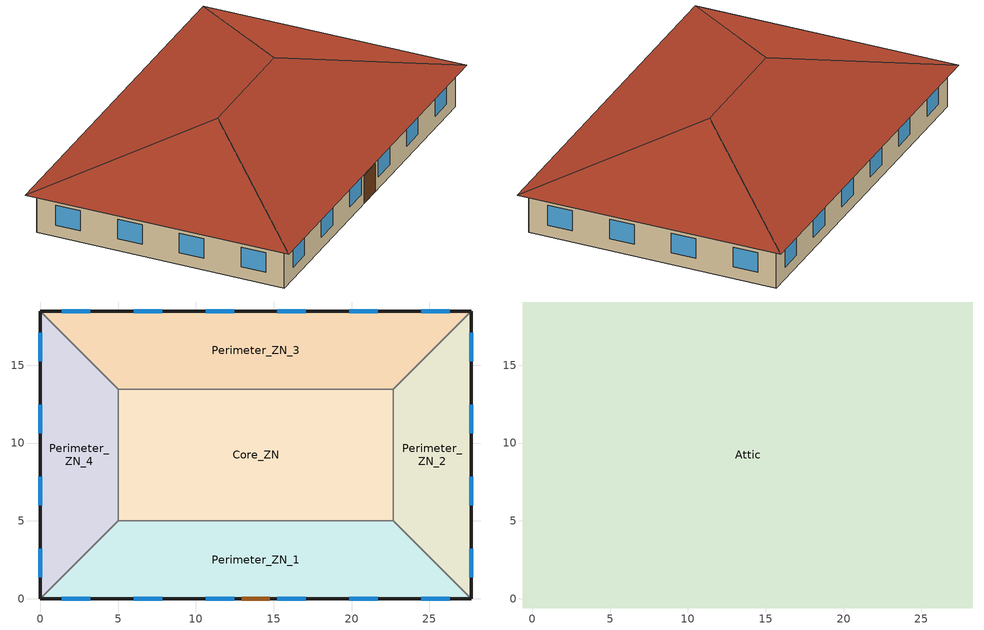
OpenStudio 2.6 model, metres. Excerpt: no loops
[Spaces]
Perimeter_ZN_1
 floor ground: 22.69,5 27.69,0 0,0 5,5 z0
 wall outside: 0,0 27.69,0 z0:3.05
 wall to Perimeter_ZN_4: 5,5 0,0 z0:3.05
 wall to Core_ZN: 22.69,5 5,5 z0:3.05
 wall to Perimeter_ZN_2: 27.69,0 22.69,5 z0:3.05
 window: 1.39,0 3.22,0 / 19.85,0 21.68,0 / 15.24,0 17.07,0 / 6.01,0 7.84,0 / 10.62,0 12.45,0 / 24.47,0 26.3,0 z0.9:2.42
 door: 12.93,0 14.76,0 z0:2.13
Perimeter_ZN_2
 floor ground: 27.69,18.46 27.69,0 22.69,5 22.69,13.46 z0
 wall outside: 27.69,0 27.69,18.46 z0:3.05
 wall to Perimeter_ZN_3: 27.69,18.46 22.69,13.46 z0:3.05
 wall to Core_ZN: 22.69,13.46 22.69,5 z0:3.05
 window: 27.69,1.39 27.69,3.22 / 27.69,10.62 27.69,12.45 / 27.69,15.24 27.69,17.07 / 27.69,6.01 27.69,7.84 z0.9:2.42
Perimeter_ZN_3
 floor ground: 27.69,18.46 22.69,13.46 5,13.46 0,18.46 z0
 wall outside: 27.69,18.46 0,18.46 z0:3.05
 wall to Core_ZN: 5,13.46 22.69,13.46 z0:3.05
 wall to Perimeter_ZN_4: 0,18.46 5,13.46 z0:3.05
 window: 21.68,18.46 19.85,18.46 / 7.84,18.46 6.01,18.46 / 17.07,18.46 15.24,18.46 / 12.45,18.46 10.62,18.46 / 26.3,18.46 24.47,18.46 / 3.22,18.46 1.39,18.46 z0.9:2.42
Perimeter_ZN_4
 floor ground: 0,18.46 5,13.46 5,5 0,0 z0
 wall outside: 0,18.46 0,0 z0:3.05
 wall to Core_ZN: 5,5 5,13.46 z0:3.05
 window: 0,3.22 0,1.39 / 0,12.45 0,10.62 / 0,7.84 0,6.01 / 0,17.07 0,15.24 z0.9:2.42
Core_ZN
 floor ground: 22.69,13.46 22.69,5 5,5 5,13.46 z0
Attic
 floor outside: 28.29,19.06 27.69,18.46 0,18.46 -0.6,19.06 z3.05; -0.6,19.06 0,18.46 0,0 -0.6,-0.6 z3.05; 28.29,19.06 28.29,-0.6 27.69,0 27.69,18.46 z3.05; 27.69,0 28.29,-0.6 -0.6,-0.6 0,0 z3.05
 floor to Perimeter_ZN_4: 0,18.46 5,13.46 5,5 0,0 z3.05
 floor to Perimeter_ZN_1: 22.69,5 27.69,0 0,0 5,5 z3.05
 floor to Perimeter_ZN_2: 27.69,18.46 27.69,0 22.69,5 22.69,13.46 z3.05
 floor to Core_ZN: 22.69,13.46 22.69,5 5,5 5,13.46 z3.05
 floor to Perimeter_ZN_3: 27.69,18.46 22.69,13.46 5,13.46 0,18.46 z3.05
 roof outside: 18.46,9.23,6.33 28.29,-0.6,3.05 28.29,19.06,3.05; 18.46,9.23,6.33 28.29,19.06,3.05 -0.6,19.06,3.05 9.23,9.23,6.33; 9.23,9.23,6.33 -0.6,-0.6,3.05 28.29,-0.6,3.05 18.46,9.23,6.33; 9.23,9.23,6.33 -0.6,19.06,3.05 -0.6,-0.6,3.05
[MaterialProperty:GlazingSpectralData] Wavelength 1 {micron}=0.3; Transmittance 1=0; Front Reflectance 1=0.04; Back Reflectance 1=0.04; Wavelength 2 {micron}=0.305; Transmittance 2=0; Front Reflectance 2=0.04; Back Reflectance 2=0.04; Wavelength 3 {micron}=0.31; Transmittance 3=0; Front Reflectance 3=0.04; Back Reflectance 3=0.04; Wavelength 4 {micron}=0.315; Transmittance 4=0; Front Reflectance 4=0.04; Back Reflectance 4=0.04; Wavelength 5 {micron}=0.32; Transmittance 5=0; Front Reflectance 5=0.04; Back Reflectance 5=0.04; Wavelength 6 {micron}=0.325; Transmittance 6=0; Front Reflectance 6=0.04; Back Reflectance 6=0.04; Wavelength 7 {micron}=0.33; Transmittance 7=0; Front Reflectance 7=0.04; Back Reflectance 7=0.04; Wavelength 8 {micron}=0.335; Transmittance 8=0; Front Reflectance 8=0.04; Back Reflectance 8=0.04; Wavelength 9 {micron}=0.34; Transmittance 9=0; Front Reflectance 9=0.04; Back Reflectance 9=0.04; Wavelength 10 {micron}=0.345; Transmittance 10=0; Front Reflectance 10=0.04; Back Reflectance 10=0.04; Wavelength 11 {micron}=0.35; Transmittance 11=0; Front Reflectance 11=0.04; Back Reflectance 11=0.04; Wavelength 12 {micron}=0.355; Front Reflectance 12=0.04; Back Reflectance 12=0.04; Wavelength 13 {micron}=0.36; Front Reflectance 13=0.04; Back Reflectance 13=0.04; Wavelength 14 {micron}=0.365; Front Reflectance 14=0.04; Back Reflectance 14=0.04; Wavelength 15 {micron}=0.37; Front Reflectance 15=0.04; Back Reflectance 15=0.04; Wavelength 16 {micron}=0.375; Front Reflectance 16=0.04; Back Reflectance 16=0.04; Wavelength 17 {micron}=0.38; Front Reflectance 17=0.04; Back Reflectance 17=0.04; Wavelength 18 {micron}=0.385; Wavelength 19 {micron}=0.39; Wavelength 20 {micron}=0.395; Wavelength 21 {micron}=0.4; Front Reflectance 21=0.045; Back Reflectance 21=0.045; Wavelength 22 {micron}=0.405; Front Reflectance 22=0.046; Back Reflectance 22=0.046; Wavelength 23 {micron}=0.41; Wavelength 24 {micron}=0.415; Wavelength 25 {micron}=0.42; Wavelength 26 {micron}=0.425; Wavelength 27 {micron}=0.43; Wavelength 28 {micron}=0.435; Wavelength 29 {micron}=0.44; Wavelength 30 {micron}=0.445; Wavelength 31 {micron}=0.45; Wavelength 32 {micron}=0.455; Wavelength 33 {micron}=0.46; Wavelength 34 {micron}=0.465; Wavelength 35 {micron}=0.47; Wavelength 36 {micron}=0.475; Wavelength 37 {micron}=0.48; Wavelength 38 {micron}=0.485; Wavelength 39 {micron}=0.49; Wavelength 40 {micron}=0.495; Wavelength 41 {micron}=0.5; Wavelength 42 {micron}=0.505; Wavelength 43 {micron}=0.51; Wavelength 44 {micron}=0.515; Wavelength 45 {micron}=0.52; Wavelength 46 {micron}=0.525; Wavelength 47 {micron}=0.53; Wavelength 48 {micron}=0.535; Wavelength 49 {micron}=0.54; Wavelength 50 {micron}=0.545; Wavelength 51 {micron}=0.55; Wavelength 52 {micron}=0.555; Wavelength 53 {micron}=0.56; Wavelength 54 {micron}=0.565; Wavelength 55 {micron}=0.57; Wavelength 56 {micron}=0.575; Wavelength 57 {micron}=0.58; Wavelength 58 {micron}=0.585; Wavelength 59 {micron}=0.59; Wavelength 60 {micron}=0.595; Wavelength 61 {micron}=0.6; Wavelength 62 {micron}=0.605; Wavelength 63 {micron}=0.61; Wavelength 64 {micron}=0.615; Wavelength 65 {micron}=0.62; Wavelength 66 {micron}=0.625; Wavelength 67 {micron}=0.63; Wavelength 68 {micron}=0.635; Wavelength 69 {micron}=0.64; Wavelength 70 {micron}=0.645; Wavelength 71 {micron}=0.65; Wavelength 72 {micron}=0.655; Wavelength 73 {micron}=0.66; Wavelength 74 {micron}=0.665; Wavelength 75 {micron}=0.67; Front Reflectance 75=0.062; Back Reflectance 75=0.062; Wavelength 76 {micron}=0.675; Wavelength 77 {micron}=0.68; Wavelength 78 {micron}=0.685; Wavelength 79 {micron}=0.69; Wavelength 80 {micron}=0.695; Front Reflectance 80=0.063; Back Reflectance 80=0.063; Wavelength 81 {micron}=0.7; Wavelength 82 {micron}=0.705; Wavelength 83 {micron}=0.71; Wavelength 84 {micron}=0.715; Front Reflectance 84=0.064; Back Reflectance 84=0.064; Wavelength 85 {micron}=0.72; Front Reflectance 85=0.064; Back Reflectance 85=0.064; Wavelength 86 {micron}=0.725; Wavelength 87 {micron}=0.73; Wavelength 88 {micron}=0.735; Front Reflectance 88=0.065; Back Reflectance 88=0.065; Wavelength 89 {micron}=0.74; Front Reflectance 89=0.065; Back Reflectance 89=0.065; Wavelength 90 {micron}=0.745; Front Reflectance 90=0.065; Back Reflectance 90=0.065; Wavelength 91 {micron}=0.75; Front Reflectance 91=0.065; Back Reflectance 91=0.065; Wavelength 92 {micron}=0.755; Wavelength 93 {micron}=0.76; Front Reflectance 93=0.066; Back Reflectance 93=0.066; Wavelength 94 {micron}=0.765; Front Reflectance 94=0.066; Back Reflectance 94=0.066; Wavelength 95 {micron}=0.77; Front Reflectance 95=0.066; Back Reflectance 95=0.066; Wavelength 96 {micron}=0.775; Front Reflectance 96=0.066; Back Reflectance 96=0.066; Wavelength 97 {micron}=0.78; Front Reflectance 97=0.066; Back Reflectance 97=0.066; Wavelength 98 {micron}=0.785; Wavelength 99 {micron}=0.79; Front Reflectance 99=0.067; Back Reflectance 99=0.067; Wavelength 100 {micron}=0.795; Front Reflectance 100=0.067; Back Reflectance 100=0.067; Wavelength 101 {micron}=0.8; Front Reflectance 101=0.067; Back Reflectance 101=0.067; Wavelength 102 {micron}=0.805; Front Reflectance 102=0.067; Back Reflectance 102=0.067; Wavelength 103 {micron}=0.81; Front Reflectance 103=0.067; Back Reflectance 103=0.067; Wavelength 104 {micron}=0.815; Front Reflectance 104=0.067; Back Reflectance 104=0.067; Wavelength 105 {micron}=0.82; Front Reflectance 105=0.067; Back Reflectance 105=0.067; Wavelength 106 {micron}=0.825; Front Reflectance 106=0.067; Back Reflectance 106=0.067; Wavelength 107 {micron}=0.83; Front Reflectance 107=0.067; Back Reflectance 107=0.067; Wavelength 108 {micron}=0.835; Front Reflectance 108=0.067; Back Reflectance 108=0.067; Wavelength 109 {micron}=0.84; Front Reflectance 109=0.067; Back Reflectance 109=0.067; Wavelength 110 {micron}=0.845; Front Reflectance 110=0.067; Back Reflectance 110=0.067; Wavelength 111 {micron}=0.85; Front Reflectance 111=0.067; Back Reflectance 111=0.067; Wavelength 112 {micron}=0.855; Front Reflectance 112=0.067; Back Reflectance 112=0.067; Wavelength 113 {micron}=0.86; Front Reflectance 113=0.067; Back Reflectance 113=0.067; Wavelength 114 {micron}=0.865; Front Reflectance 114=0.067; Back Reflectance 114=0.067; Wavelength 115 {micron}=0.87; Front Reflectance 115=0.067; Back Reflectance 115=0.067; Wavelength 116 {micron}=0.875; Front Reflectance 116=0.067; Back Reflectance 116=0.067; Wavelength 117 {micron}=0.88; Wavelength 118 {micron}=0.885; Wavelength 119 {micron}=0.89; Front Reflectance 119=0.066; Back Reflectance 119=0.066; Wavelength 120 {micron}=0.895; Front Reflectance 120=0.066; Back Reflectance 120=0.066; Wavelength 121 {micron}=0.9; Front Reflectance 121=0.066; Back Reflectance 121=0.066; Wavelength 122 {micron}=0.905; Front Reflectance 122=0.066; Back Reflectance 122=0.066; Wavelength 123 {micron}=0.91; Front Reflectance 123=0.066; Back Reflectance 123=0.066; Wavelength 124 {micron}=0.915; Wavelength 125 {micron}=0.92; Front Reflectance 125=0.065; Back Reflectance 125=0.065; Wavelength 126 {micron}=0.925; Front Reflectance 126=0.065; Back Reflectance 126=0.065; Wavelength 127 {micron}=0.93; Front Reflectance 127=0.065; Back Reflectance 127=0.065; Wavelength 128 {micron}=0.935; Front Reflectance 128=0.065; Back Reflectance 128=0.065; Wavelength 129 {micron}=0.94; Front Reflectance 129=0.065; Back Reflectance 129=0.065; Wavelength 130 {micron}=0.945; Front Reflectance 130=0.065; Back Reflectance 130=0.065; Wavelength 131 {micron}=0.95; Wavelength 132 {micron}=0.955; Front Reflectance 132=0.064; Back Reflectance 132=0.064; Wavelength 133 {micron}=0.96; Front Reflectance 133=0.064; Back Reflectance 133=0.064; Wavelength 134 {micron}=0.965; Front Reflectance 134=0.064; Back Reflectance 134=0.064; Wavelength 135 {micron}=0.97; Front Reflectance 135=0.064; Back Reflectance 135=0.064; Wavelength 136 {micron}=0.975; Wavelength 137 {micron}=0.98; Wavelength 138 {micron}=0.985; Wavelength 139 {micron}=0.99; Front Reflectance 139=0.063; Back Reflectance 139=0.063; Wavelength 140 {micron}=0.995; Front Reflectance 140=0.063; Back Reflectance 140=0.063; Wavelength 141 {micron}=1; Front Reflectance 141=0.063; Back Reflectance 141=0.063; Wavelength 142 {micron}=1.005; Wavelength 143 {micron}=1.01; Wavelength 144 {micron}=1.015; Wavelength 145 {micron}=1.02; Wavelength 146 {micron}=1.025; Wavelength 147 {micron}=1.03; Wavelength 148 {micron}=1.035; Front Reflectance 148=0.063; Back Reflectance 148=0.063; Wavelength 149 {micron}=1.04; Front Reflectance 149=0.063; Back Reflectance 149=0.063; Wavelength 150 {micron}=1.045; Front Reflectance 150=0.063; Back Reflectance 150=0.063; Wavelength 151 {micron}=1.05; Front Reflectance 151=0.063; Back Reflectance 151=0.063; Wavelength 152 {micron}=1.055; Wavelength 153 {micron}=1.06; Wavelength 154 {micron}=1.065; Front Reflectance 154=0.064; Back Reflectance 154=0.064; Wavelength 155 {micron}=1.07; Front Reflectance 155=0.064; Back Reflectance 155=0.064; Wavelength 156 {micron}=1.075; Front Reflectance 156=0.064; Back Reflectance 156=0.064; Wavelength 157 {micron}=1.08; Front Reflectance 157=0.064; Back Reflectance 157=0.064; Wavelength 158 {micron}=1.085; Front Reflectance 158=0.064; Back Reflectance 158=0.064; Wavelength 159 {micron}=1.09; Front Reflectance 159=0.065; Back Reflectance 159=0.065; Wavelength 160 {micron}=1.095; Front Reflectance 160=0.065; Back Reflectance 160=0.065; Wavelength 161 {micron}=1.1; Front Reflectance 161=0.065; Back Reflectance 161=0.065; Wavelength 162 {micron}=1.105; Front Reflectance 162=0.065; Back Reflectance 162=0.065; Wavelength 163 {micron}=1.11; Front Reflectance 163=0.065; Back Reflectance 163=0.065; Wavelength 164 {micron}=1.115; Front Reflectance 164=0.065; Back Reflectance 164=0.065; Wavelength 165 {micron}=1.12; Transmittance 165=0.638; Front Reflectance 165=0.066; Back Reflectance 165=0.066; Wavelength 166 {micron}=1.125; Transmittance 166=0.639; Front Reflectance 166=0.066; Back Reflectance 166=0.066; Wavelength 167 {micron}=1.13; Transmittance 167=0.64; Front Reflectance 167=0.066; Back Reflectance 167=0.066; Wavelength 168 {micron}=1.135; Transmittance 168=0.638; Front Reflectance 168=0.066; Back Reflectance 168=0.066; Wavelength 169 {micron}=1.14; Transmittance 169=0.638; Front Reflectance 169=0.066; Back Reflectance 169=0.066; Wavelength 170 {micron}=1.145; Transmittance 170=0.637; Front Reflectance 170=0.065; Back Reflectance 170=0.065; Wavelength 171 {micron}=1.15; Transmittance 171=0.634; Front Reflectance 171=0.065; Back Reflectance 171=0.065; Wavelength 172 {micron}=1.155; Transmittance 172=0.632; Front Reflectance 172=0.065; Back Reflectance 172=0.065; Wavelength 173 {micron}=1.16; Transmittance 173=0.632; Front Reflectance 173=0.065; Back Reflectance 173=0.065; Wavelength 174 {micron}=1.165; Transmittance 174=0.631; Front Reflectance 174=0.065; Back Reflectance 174=0.065; Wavelength 175 {micron}=1.17; Transmittance 175=0.627; Front Reflectance 175=0.065; Back Reflectance 175=0.065; Wavelength 176 {micron}=1.175; Transmittance 176=0.624; Front Reflectance 176=0.065; Back Reflectance 176=0.065; Wavelength 177 {micron}=1.18; Transmittance 177=0.618; Front Reflectance 177=0.065; Back Reflectance 177=0.065; Wavelength 178 {micron}=1.185; Transmittance 178=0.611; Front Reflectance 178=0.064; Back Reflectance 178=0.064; Wavelength 179 {micron}=1.19; Transmittance 179=0.601; Front Reflectance 179=0.064; Back Reflectance 179=0.064; Wavelength 180 {micron}=1.195; Transmittance 180=0.6; Front Reflectance 180=0.064; Back Reflectance 180=0.064; Wavelength 181 {micron}=1.2; Transmittance 181=0.605; Front Reflectance 181=0.064; Back Reflectance 181=0.064; Wavelength 182 {micron}=1.205; Transmittance 182=0.611; Front Reflectance 182=0.064; Back Reflectance 182=0.064; Wavelength 183 {micron}=1.21; Transmittance 183=0.619; Front Reflectance 183=0.065; Back Reflectance 183=0.065; Wavelength 184 {micron}=1.215; Transmittance 184=0.625; Front Reflectance 184=0.065; Back Reflectance 184=0.065; Wavelength 185 {micron}=1.22; Transmittance 185=0.634; Front Reflectance 185=0.065; Back Reflectance 185=0.065; Wavelength 186 {micron}=1.225; Transmittance 186=0.64; Front Reflectance 186=0.066; Back Reflectance 186=0.066; Wavelength 187 {micron}=1.23; Transmittance 187=0.644; Front Reflectance 187=0.066; Back Reflectance 187=0.066; Wavelength 188 {micron}=1.235; Transmittance 188=0.647; Front Reflectance 188=0.066; Back Reflectance 188=0.066; Wavelength 189 {micron}=1.24; Transmittance 189=0.65; Front Reflectance 189=0.066; Back Reflectance 189=0.066; Wavelength 190 {micron}=1.245; Transmittance 190=0.653; Front Reflectance 190=0.066; Back Reflectance 190=0.066; Wavelength 191 {micron}=1.25; Transmittance 191=0.656; Front Reflectance 191=0.066; Back Reflectance 191=0.066; Wavelength 192 {micron}=1.255; Transmittance 192=0.658; Front Reflectance 192=0.066; Back Reflectance 192=0.066; Wavelength 193 {micron}=1.26; Transmittance 193=0.661; Front Reflectance 193=0.066; Back Reflectance 193=0.066; Wavelength 194 {micron}=1.265; Transmittance 194=0.662; Front Reflectance 194=0.066; Back Reflectance 194=0.066; Wavelength 195 {micron}=1.27; Transmittance 195=0.667; Front Reflectance 195=0.067; Back Reflectance 195=0.067; Wavelength 196 {micron}=1.275; Transmittance 196=0.668; Front Reflectance 196=0.067; Back Reflectance 196=0.067; Wavelength 197 {micron}=1.28; Transmittance 197=0.671; Front Reflectance 197=0.067; Back Reflectance 197=0.067; Wavelength 198 {micron}=1.285; Transmittance 198=0.675; Front Reflectance 198=0.067; Back Reflectance 198=0.067; Wavelength 199 {micron}=1.29; Transmittance 199=0.678; Front Reflectance 199=0.067; Back Reflectance 199=0.067; Wavelength 200 {micron}=1.295; Transmittance 200=0.679; Front Reflectance 200=0.067; Back Reflectance 200=0.067; Wavelength 201 {micron}=1.3; Transmittance 201=0.682; Front Reflectance 201=0.067; Back Reflectance 201=0.067; Wavelength 202 {micron}=1.305; Transmittance 202=0.684; Front Reflectance 202=0.067; Back Reflectance 202=0.067; Wavelength 203 {micron}=1.31; Transmittance 203=0.687; Front Reflectance 203=0.067; Back Reflectance 203=0.067; Wavelength 204 {micron}=1.315; Transmittance 204=0.689; Front Reflectance 204=0.068; Back Reflectance 204=0.068; Wavelength 205 {micron}=1.32; Transmittance 205=0.692; Front Reflectance 205=0.068; Back Reflectance 205=0.068; Wavelength 206 {micron}=1.325; Transmittance 206=0.693; Front Reflectance 206=0.068; Back Reflectance 206=0.068; Wavelength 207 {micron}=1.33; Transmittance 207=0.695; Front Reflectance 207=0.068; Back Reflectance 207=0.068; Wavelength 208 {micron}=1.335; Transmittance 208=0.697; Front Reflectance 208=0.068; Back Reflectance 208=0.068; Wavelength 209 {micron}=1.34; Transmittance 209=0.698; Front Reflectance 209=0.068; Back Reflectance 209=0.068; Wavelength 210 {micron}=1.345; Transmittance 210=0.698; Front Reflectance 210=0.068; Back Reflectance 210=0.068; Wavelength 211 {micron}=1.35; Transmittance 211=0.698; Front Reflectance 211=0.068; Back Reflectance 211=0.068; Wavelength 212 {micron}=1.355; Transmittance 212=0.695; Front Reflectance 212=0.068; Back Reflectance 212=0.068; Wavelength 213 {micron}=1.36; Transmittance 213=0.692; Front Reflectance 213=0.068; Back Reflectance 213=0.068; Wavelength 214 {micron}=1.365; Transmittance 214=0.692; Front Reflectance 214=0.068; Back Reflectance 214=0.068; Wavelength 215 {micron}=1.37; Transmittance 215=0.687; Front Reflectance 215=0.067; Back Reflectance 215=0.067; Wavelength 216 {micron}=1.375; Transmittance 216=0.682; Front Reflectance 216=0.067; Back Reflectance 216=0.067; Wavelength 217 {micron}=1.38; Transmittance 217=0.676; Front Reflectance 217=0.067; Back Reflectance 217=0.067; Wavelength 218 {micron}=1.385; Transmittance 218=0.678; Front Reflectance 218=0.067; Back Reflectance 218=0.067; Wavelength 219 {micron}=1.39; Transmittance 219=0.676; Front Reflectance 219=0.067; Back Reflectance 219=0.067; Wavelength 220 {micron}=1.395; Transmittance 220=0.675; Front Reflectance 220=0.067; Back Reflectance 220=0.067; Wavelength 221 {micron}=1.4; Transmittance 221=0.676; Front Reflectance 221=0.067; Back Reflectance 221=0.067; Wavelength 222 {micron}=1.405; Transmittance 222=0.675; Front Reflectance 222=0.067; Back Reflectance 222=0.067; Wavelength 223 {micron}=1.41; Transmittance 223=0.671; Front Reflectance 223=0.067; Back Reflectance 223=0.067; Wavelength 224 {micron}=1.415; Transmittance 224=0.67; Front Reflectance 224=0.067; Back Reflectance 224=0.067; Wavelength 225 {micron}=1.42; Transmittance 225=0.673; Front Reflectance 225=0.067; Back Reflectance 225=0.067; Wavelength 226 {micron}=1.425; Transmittance 226=0.671; Front Reflectance 226=0.067; Back Reflectance 226=0.067; Wavelength 227 {micron}=1.43; Transmittance 227=0.668; Front Reflectance 227=0.067; Back Reflectance 227=0.067; Wavelength 228 {micron}=1.435; Transmittance 228=0.67; Front Reflectance 228=0.067; Back Reflectance 228=0.067; Wavelength 229 {micron}=1.44; Transmittance 229=0.67; Front Reflectance 229=0.067; Back Reflectance 229=0.067; Wavelength 230 {micron}=1.445; Transmittance 230=0.668; Front Reflectance 230=0.067; Back Reflectance 230=0.067; Wavelength 231 {micron}=1.45; Transmittance 231=0.67; Front Reflectance 231=0.067; Back Reflectance 231=0.067; Wavelength 232 {micron}=1.455; Transmittance 232=0.67; Front Reflectance 232=0.067; Back Reflectance 232=0.067; Wavelength 233 {micron}=1.46; Transmittance 233=0.673; Front Reflectance 233=0.067; Back Reflectance 233=0.067; Wavelength 234 {micron}=1.465; Transmittance 234=0.676; Front Reflectance 234=0.067; Back Reflectance 234=0.067; Wavelength 235 {micron}=1.47; Transmittance 235=0.681; Front Reflectance 235=0.067; Back Reflectance 235=0.067; Wavelength 236 {micron}=1.475; Transmittance 236=0.684; Front Reflectance 236=0.067; Back Reflectance 236=0.067; Wavelength 237 {micron}=1.48; Transmittance 237=0.689; Front Reflectance 237=0.068; Back Reflectance 237=0.068; Wavelength 238 {micron}=1.485; Transmittance 238=0.69; Front Reflectance 238=0.068; Back Reflectance 238=0.068; Wavelength 239 {micron}=1.49; Transmittance 239=0.695; Front Reflectance 239=0.068; Back Reflectance 239=0.068; Wavelength 240 {micron}=1.495; Transmittance 240=0.698; Front Reflectance 240=0.068; Back Reflectance 240=0.068; Wavelength 241 {micron}=1.5; Transmittance 241=0.703; Front Reflectance 241=0.068; Back Reflectance 241=0.068; Wavelength 242 {micron}=1.505; Transmittance 242=0.706; Front Reflectance 242=0.068; Back Reflectance 242=0.068; Wavelength 243 {micron}=1.51; Transmittance 243=0.711; Front Reflectance 243=0.068; Back Reflectance 243=0.068; Wavelength 244 {micron}=1.515; Transmittance 244=0.714; Front Reflectance 244=0.069; Back Reflectance 244=0.069; Wavelength 245 {micron}=1.52; Transmittance 245=0.718; Front Reflectance 245=0.069; Back Reflectance 245=0.069; Wavelength 246 {micron}=1.525; Transmittance 246=0.719; Front Reflectance 246=0.069; Back Reflectance 246=0.069; Wavelength 247 {micron}=1.53; Transmittance 247=0.724; Front Reflectance 247=0.069; Back Reflectance 247=0.069; Wavelength 248 {micron}=1.535; Transmittance 248=0.724; Front Reflectance 248=0.069; Back Reflectance 248=0.069; Wavelength 249 {micron}=1.54; Transmittance 249=0.728; Front Reflectance 249=0.069; Back Reflectance 249=0.069; Wavelength 250 {micron}=1.545; Transmittance 250=0.728; Front Reflectance 250=0.069; Back Reflectance 250=0.069; Wavelength 251 {micron}=1.55; Transmittance 251=0.728; Front Reflectance 251=0.069; Back Reflectance 251=0.069; Wavelength 252 {micron}=1.555; Transmittance 252=0.728; Front Reflectance 252=0.069; Back Reflectance 252=0.069; Wavelength 253 {micron}=1.56; Transmittance 253=0.728; Front Reflectance 253=0.069; Back Reflectance 253=0.069; Wavelength 254 {micron}=1.565; Transmittance 254=0.728; Front Reflectance 254=0.069; Back Reflectance 254=0.069; Wavelength 255 {micron}=1.57; Transmittance 255=0.728; Front Reflectance 255=0.069; Back Reflectance 255=0.069; Wavelength 256 {micron}=1.575; Transmittance 256=0.728; Front Reflectance 256=0.069; Back Reflectance 256=0.069; Wavelength 257 {micron}=1.58; Transmittance 257=0.729; Front Reflectance 257=0.069; Back Reflectance 257=0.069; Wavelength 258 {micron}=1.585; Transmittance 258=0.731; Front Reflectance 258=0.069; Back Reflectance 258=0.069; Wavelength 259 {micron}=1.59; Transmittance 259=0.733; Front Reflectance 259=0.069; Back Reflectance 259=0.069; Wavelength 260 {micron}=1.595; Transmittance 260=0.735; Front Reflectance 260=0.069; Back Reflectance 260=0.069; Wavelength 261 {micron}=1.6; Transmittance 261=0.736; Front Reflectance 261=0.069; Back Reflectance 261=0.069; Wavelength 262 {micron}=1.605; Transmittance 262=0.738; Front Reflectance 262=0.07; Back Reflectance 262=0.07; Wavelength 263 {micron}=1.61; Transmittance 263=0.74; Front Reflectance 263=0.07; Back Reflectance 263=0.07; Wavelength 264 {micron}=1.615; Transmittance 264=0.741; Front Reflectance 264=0.07; Back Reflectance 264=0.07; Wavelength 265 {micron}=1.62; Transmittance 265=0.741; Front Reflectance 265=0.07; Back Reflectance 265=0.07; Wavelength 266 {micron}=1.625; Transmittance 266=0.741; Front Reflectance 266=0.07; Back Reflectance 266=0.07; Wavelength 267 {micron}=1.63; Transmittance 267=0.741; Front Reflectance 267=0.07; Back Reflectance 267=0.07; Wavelength 268 {micron}=1.635; Transmittance 268=0.741; Front Reflectance 268=0.07; Back Reflectance 268=0.07; Wavelength 269 {micron}=1.64; Transmittance 269=0.741; Front Reflectance 269=0.07; Back Reflectance 269=0.07; Wavelength 270 {micron}=1.645; Transmittance 270=0.743; Front Reflectance 270=0.07; Back Reflectance 270=0.07; Wavelength 271 {micron}=1.65; Transmittance 271=0.741; Front Reflectance 271=0.07; Back Reflectance 271=0.07; Wavelength 272 {micron}=1.655; Transmittance 272=0.74; Front Reflectance 272=0.07; Back Reflectance 272=0.07; Wavelength 273 {micron}=1.66; Transmittance 273=0.736; Front Reflectance 273=0.069; Back Reflectance 273=0.069; Wavelength 274 {micron}=1.665; Transmittance 274=0.735; Front Reflectance 274=0.069; Back Reflectance 274=0.069; Wavelength 275 {micron}=1.67; Transmittance 275=0.724; Front Reflectance 275=0.069; Back Reflectance 275=0.069; Wavelength 276 {micron}=1.675; Transmittance 276=0.716; Front Reflectance 276=0.069; Back Reflectance 276=0.069; Wavelength 277 {micron}=1.68; Transmittance 277=0.698; Front Reflectance 277=0.068; Back Reflectance 277=0.068; Wavelength 278 {micron}=1.685; Transmittance 278=0.673; Front Reflectance 278=0.067; Back Reflectance 278=0.067; Wavelength 279 {micron}=1.69; Transmittance 279=0.608; Front Reflectance 279=0.064; Back Reflectance 279=0.064; Wavelength 280 {micron}=1.695; Transmittance 280=0.574; Front Reflectance 280=0.063; Back Reflectance 280=0.063; Wavelength 281 {micron}=1.7; Transmittance 281=0.521; Front Reflectance 281=0.061; Back Reflectance 281=0.061; Wavelength 282 {micron}=1.705; Transmittance 282=0.493; Front Reflectance 282=0.06; Back Reflectance 282=0.06; Wavelength 283 {micron}=1.71; Transmittance 283=0.499; Front Reflectance 283=0.06; Back Reflectance 283=0.06; Wavelength 284 {micron}=1.715; Transmittance 284=0.507; Front Reflectance 284=0.06; Back Reflectance 284=0.06; Wavelength 285 {micron}=1.72; Transmittance 285=0.512; Front Reflectance 285=0.06; Back Reflectance 285=0.06; Wavelength 286 {micron}=1.725; Transmittance 286=0.526; Front Reflectance 286=0.061; Back Reflectance 286=0.061; Wavelength 287 {micron}=1.73; Transmittance 287=0.548; Front Reflectance 287=0.062; Back Reflectance 287=0.062; Wavelength 288 {micron}=1.735; Transmittance 288=0.546; Front Reflectance 288=0.062; Back Reflectance 288=0.062; Wavelength 289 {micron}=1.74; Transmittance 289=0.533; Front Reflectance 289=0.061; Back Reflectance 289=0.061; Wavelength 290 {micron}=1.745; Transmittance 290=0.527; Front Reflectance 290=0.061; Back Reflectance 290=0.061; Wavelength 291 {micron}=1.75; Transmittance 291=0.522; Front Reflectance 291=0.061; Back Reflectance 291=0.061; Wavelength 292 {micron}=1.755; Transmittance 292=0.53; Front Reflectance 292=0.061; Back Reflectance 292=0.061; Wavelength 293 {micron}=1.76; Transmittance 293=0.552; Front Reflectance 293=0.062; Back Reflectance 293=0.062; Wavelength 294 {micron}=1.765; Transmittance 294=0.568; Front Reflectance 294=0.063; Back Reflectance 294=0.063; Wavelength 295 {micron}=1.77; Transmittance 295=0.589; Front Reflectance 295=0.064; Back Reflectance 295=0.064; Wavelength 296 {micron}=1.775; Transmittance 296=0.6; Front Reflectance 296=0.064; Back Reflectance 296=0.064; Wavelength 297 {micron}=1.78; Transmittance 297=0.619; Front Reflectance 297=0.065; Back Reflectance 297=0.065; Wavelength 298 {micron}=1.785; Transmittance 298=0.625; Front Reflectance 298=0.065; Back Reflectance 298=0.065; Wavelength 299 {micron}=1.79; Transmittance 299=0.63; Front Reflectance 299=0.065; Back Reflectance 299=0.065; Wavelength 300 {micron}=1.795; Transmittance 300=0.632; Front Reflectance 300=0.065; Back Reflectance 300=0.065; Wavelength 301 {micron}=1.8; Transmittance 301=0.635; Front Reflectance 301=0.065; Back Reflectance 301=0.065; Wavelength 302 {micron}=1.805; Transmittance 302=0.637; Front Reflectance 302=0.065; Back Reflectance 302=0.065; Wavelength 303 {micron}=1.81; Transmittance 303=0.638; Front Reflectance 303=0.066; Back Reflectance 303=0.066; Wavelength 304 {micron}=1.815; Transmittance 304=0.638; Front Reflectance 304=0.066; Back Reflectance 304=0.066; Wavelength 305 {micron}=1.82; Transmittance 305=0.638; Front Reflectance 305=0.066; Back Reflectance 305=0.066; Wavelength 306 {micron}=1.825; Transmittance 306=0.64; Front Reflectance 306=0.066; Back Reflectance 306=0.066; Wavelength 307 {micron}=1.83; Transmittance 307=0.646; Front Reflectance 307=0.066; Back Reflectance 307=0.066; Wavelength 308 {micron}=1.835; Transmittance 308=0.649; Front Reflectance 308=0.066; Back Reflectance 308=0.066; Wavelength 309 {micron}=1.84; Transmittance 309=0.656; Front Reflectance 309=0.066; Back Reflectance 309=0.066; Wavelength 310 {micron}=1.845; Transmittance 310=0.658; Front Reflectance 310=0.066; Back Reflectance 310=0.066; Wavelength 311 {micron}=1.85; Transmittance 311=0.667; Front Reflectance 311=0.067; Back Reflectance 311=0.067; Wavelength 312 {micron}=1.855; Transmittance 312=0.673; Front Reflectance 312=0.067; Back Reflectance 312=0.067; Wavelength 313 {micron}=1.86; Transmittance 313=0.681; Front Reflectance 313=0.067; Back Reflectance 313=0.067; Wavelength 314 {micron}=1.865; Transmittance 314=0.681; Front Reflectance 314=0.067; Back Reflectance 314=0.067; Wavelength 315 {micron}=1.87; Transmittance 315=0.684; Front Reflectance 315=0.067; Back Reflectance 315=0.067; Wavelength 316 {micron}=1.875; Transmittance 316=0.687; Front Reflectance 316=0.067; Back Reflectance 316=0.067; Wavelength 317 {micron}=1.88; Transmittance 317=0.687; Front Reflectance 317=0.067; Back Reflectance 317=0.067; Wavelength 318 {micron}=1.885; Transmittance 318=0.685; Front Reflectance 318=0.067; Back Reflectance 318=0.067; Wavelength 319 {micron}=1.89; Transmittance 319=0.685; Front Reflectance 319=0.067; Back Reflectance 319=0.067; Wavelength 320 {micron}=1.895; Transmittance 320=0.685; Front Reflectance 320=0.067; Back Reflectance 320=0.067; Wavelength 321 {micron}=1.9; Transmittance 321=0.689; Front Reflectance 321=0.068; Back Reflectance 321=0.068; Wavelength 322 {micron}=1.905; Transmittance 322=0.682; Front Reflectance 322=0.067; Back Reflectance 322=0.067; Wavelength 323 {micron}=1.91; Transmittance 323=0.682; Front Reflectance 323=0.067; Back Reflectance 323=0.067; Wavelength 324 {micron}=1.915; Transmittance 324=0.679; Front Reflectance 324=0.067; Back Reflectance 324=0.067; Wavelength 325 {micron}=1.92; Transmittance 325=0.681; Front Reflectance 325=0.067; Back Reflectance 325=0.067; Wavelength 326 {micron}=1.925; Transmittance 326=0.678; Front Reflectance 326=0.067; Back Reflectance 326=0.067; Wavelength 327 {micron}=1.93; Transmittance 327=0.679; Front Reflectance 327=0.067; Back Reflectance 327=0.067; Wavelength 328 {micron}=1.935; Transmittance 328=0.679; Front Reflectance 328=0.067; Back Reflectance 328=0.067; Wavelength 329 {micron}=1.94; Transmittance 329=0.679; Front Reflectance 329=0.067; Back Reflectance 329=0.067; Wavelength 330 {micron}=1.945; Transmittance 330=0.681; Front Reflectance 330=0.067; Back Reflectance 330=0.067; Wavelength 331 {micron}=1.95; Transmittance 331=0.684; Front Reflectance 331=0.067; Back Reflectance 331=0.067; Wavelength 332 {micron}=1.955; Transmittance 332=0.685; Front Reflectance 332=0.067; Back Reflectance 332=0.067; Wavelength 333 {micron}=1.96; Transmittance 333=0.687; Front Reflectance 333=0.067; Back Reflectance 333=0.067; Wavelength 334 {micron}=1.965; Transmittance 334=0.685; Front Reflectance 334=0.067; Back Reflectance 334=0.067; Wavelength 335 {micron}=1.97; Transmittance 335=0.685; Front Reflectance 335=0.067; Back Reflectance 335=0.067; Wavelength 336 {micron}=1.975; Transmittance 336=0.687; Front Reflectance 336=0.067; Back Reflectance 336=0.067; Wavelength 337 {micron}=1.98; Transmittance 337=0.684; Front Reflectance 337=0.067; Back Reflectance 337=0.067; Wavelength 338 {micron}=1.985; Transmittance 338=0.684; Front Reflectance 338=0.067; Back Reflectance 338=0.067; Wavelength 339 {micron}=1.99; Transmittance 339=0.682; Front Reflectance 339=0.067; Back Reflectance 339=0.067; Wavelength 340 {micron}=1.995; Transmittance 340=0.681; Front Reflectance 340=0.067; Back Reflectance 340=0.067; Wavelength 341 {micron}=2; Transmittance 341=0.678; Front Reflectance 341=0.067; Back Reflectance 341=0.067; Wavelength 342 {micron}=2.005; Transmittance 342=0.673; Front Reflectance 342=0.067; Back Reflectance 342=0.067; Wavelength 343 {micron}=2.01; Transmittance 343=0.662; Front Reflectance 343=0.066; Back Reflectance 343=0.066; Wavelength 344 {micron}=2.015; Transmittance 344=0.655; Front Reflectance 344=0.066; Back Reflectance 344=0.066; Wavelength 345 {micron}=2.02; Transmittance 345=0.646; Front Reflectance 345=0.066; Back Reflectance 345=0.066; Wavelength 346 {micron}=2.025; Transmittance 346=0.638; Front Reflectance 346=0.066; Back Reflectance 346=0.066; Wavelength 347 {micron}=2.03; Transmittance 347=0.63; Front Reflectance 347=0.065; Back Reflectance 347=0.065; Wavelength 348 {micron}=2.035; Transmittance 348=0.622; Front Reflectance 348=0.065; Back Reflectance 348=0.065; Wavelength 349 {micron}=2.04; Transmittance 349=0.614; Front Reflectance 349=0.065; Back Reflectance 349=0.065; Wavelength 350 {micron}=2.045; Transmittance 350=0.608; Front Reflectance 350=0.064; Back Reflectance 350=0.064; Wavelength 351 {micron}=2.05; Transmittance 351=0.598; Front Reflectance 351=0.064; Back Reflectance 351=0.064; Wavelength 352 {micron}=2.055; Transmittance 352=0.593; Front Reflectance 352=0.064; Back Reflectance 352=0.064; Wavelength 353 {micron}=2.06; Transmittance 353=0.582; Front Reflectance 353=0.063; Back Reflectance 353=0.063; Wavelength 354 {micron}=2.065; Transmittance 354=0.575; Front Reflectance 354=0.063; Back Reflectance 354=0.063; Wavelength 355 {micron}=2.07; Transmittance 355=0.569; Front Reflectance 355=0.063; Back Reflectance 355=0.063; Wavelength 356 {micron}=2.075; Transmittance 356=0.568; Front Reflectance 356=0.063; Back Reflectance 356=0.063; Wavelength 357 {micron}=2.08; Transmittance 357=0.565; Front Reflectance 357=0.063; Back Reflectance 357=0.063; Wavelength 358 {micron}=2.085; Transmittance 358=0.565; Front Reflectance 358=0.063; Back Reflectance 358=0.063; Wavelength 359 {micron}=2.09; Transmittance 359=0.566; Front Reflectance 359=0.063; Back Reflectance 359=0.063; Wavelength 360 {micron}=2.095; Transmittance 360=0.566; Front Reflectance 360=0.063; Back Reflectance 360=0.063; Wavelength 361 {micron}=2.1; Transmittance 361=0.57; Front Reflectance 361=0.063; Back Reflectance 361=0.063; Wavelength 362 {micron}=2.105; Transmittance 362=0.571; Front Reflectance 362=0.063; Back Reflectance 362=0.063; Wavelength 363 {micron}=2.11; Transmittance 363=0.575; Front Reflectance 363=0.063; Back Reflectance 363=0.063; Wavelength 364 {micron}=2.115; Transmittance 364=0.577; Front Reflectance 364=0.063; Back Reflectance 364=0.063; Wavelength 365 {micron}=2.12; Transmittance 365=0.581; Front Reflectance 365=0.063; Back Reflectance 365=0.063; Wavelength 366 {micron}=2.125; Transmittance 366=0.582; Front Reflectance 366=0.063; Back Reflectance 366=0.063; Wavelength 367 {micron}=2.13; Transmittance 367=0.582; Front Reflectance 367=0.063; Back Reflectance 367=0.063; Wavelength 368 {micron}=2.135; Transmittance 368=0.581; Front Reflectance 368=0.063; Back Reflectance 368=0.063; Wavelength 369 {micron}=2.14; Transmittance 369=0.582; Front Reflectance 369=0.063; Back Reflectance 369=0.063; Wavelength 370 {micron}=2.145; Transmittance 370=0.583; Front Reflectance 370=0.063; Back Reflectance 370=0.063; Wavelength 371 {micron}=2.15; Transmittance 371=0.586; Front Reflectance 371=0.063; Back Reflectance 371=0.063; Wavelength 372 {micron}=2.155; Transmittance 372=0.585; Front Reflectance 372=0.063; Back Reflectance 372=0.063; Wavelength 373 {micron}=2.16; Transmittance 373=0.585; Front Reflectance 373=0.063; Back Reflectance 373=0.063; Wavelength 374 {micron}=2.165; Transmittance 374=0.585; Front Reflectance 374=0.063; Back Reflectance 374=0.063; Wavelength 375 {micron}=2.17; Transmittance 375=0.585; Front Reflectance 375=0.063; Back Reflectance 375=0.063; Wavelength 376 {micron}=2.175; Transmittance 376=0.585; Front Reflectance 376=0.063; Back Reflectance 376=0.063; Wavelength 377 {micron}=2.18; Transmittance 377=0.583; Front Reflectance 377=0.063; Back Reflectance 377=0.063; Wavelength 378 {micron}=2.185; Transmittance 378=0.581; Front Reflectance 378=0.063; Back Reflectance 378=0.063; Wavelength 379 {micron}=2.19; Transmittance 379=0.573; Front Reflectance 379=0.063; Back Reflectance 379=0.063; Wavelength 380 {micron}=2.195; Transmittance 380=0.569; Front Reflectance 380=0.063; Back Reflectance 380=0.063; Wavelength 381 {micron}=2.2; Transmittance 381=0.56; Front Reflectance 381=0.062; Back Reflectance 381=0.062; Wavelength 382 {micron}=2.205; Transmittance 382=0.556; Front Reflectance 382=0.062; Back Reflectance 382=0.062; Wavelength 383 {micron}=2.21; Transmittance 383=0.551; Front Reflectance 383=0.062; Back Reflectance 383=0.062; Wavelength 384 {micron}=2.215; Transmittance 384=0.545; Front Reflectance 384=0.062; Back Reflectance 384=0.062; Wavelength 385 {micron}=2.22; Transmittance 385=0.532; Front Reflectance 385=0.061; Back Reflectance 385=0.061; Wavelength 386 {micron}=2.225; Transmittance 386=0.521; Front Reflectance 386=0.061; Back Reflectance 386=0.061; Wavelength 387 {micron}=2.23; Transmittance 387=0.505; Front Reflectance 387=0.06; Back Reflectance 387=0.06; Wavelength 388 {micron}=2.235; Transmittance 388=0.486; Front Reflectance 388=0.059; Back Reflectance 388=0.059; Wavelength 389 {micron}=2.24; Transmittance 389=0.456; Front Reflectance 389=0.058; Back Reflectance 389=0.058; Wavelength 390 {micron}=2.245; Transmittance 390=0.429; Front Reflectance 390=0.057; Back Reflectance 390=0.057; Wavelength 391 {micron}=2.25; Transmittance 391=0.375; Front Reflectance 391=0.055; Back Reflectance 391=0.055; Wavelength 392 {micron}=2.255; Transmittance 392=0.33; Front Reflectance 392=0.053; Back Reflectance 392=0.053; Wavelength 393 {micron}=2.26; Transmittance 393=0.263; Front Reflectance 393=0.051; Back Reflectance 393=0.051; Wavelength 394 {micron}=2.265; Transmittance 394=0.22; Front Reflectance 394=0.049; Back Reflectance 394=0.049; Wavelength 395 {micron}=2.27; Transmittance 395=0.167; Front Reflectance 395=0.047; Back Reflectance 395=0.047; Wavelength 396 {micron}=2.275; Transmittance 396=0.142; Front Reflectance 396=0.046; Back Reflectance 396=0.046; Wavelength 397 {micron}=2.28; Transmittance 397=0.111; Front Reflectance 397=0.044; Back Reflectance 397=0.044; Wavelength 398 {micron}=2.285; Transmittance 398=0.093; Front Reflectance 398=0.044; Back Reflectance 398=0.044; Wavelength 399 {micron}=2.29; Transmittance 399=0.076; Front Reflectance 399=0.043; Back Reflectance 399=0.043; Wavelength 400 {micron}=2.295; Transmittance 400=0.063; Front Reflectance 400=0.043; Back Reflectance 400=0.043; Wavelength 401 {micron}=2.3; Transmittance 401=0.052; Front Reflectance 401=0.042; Back Reflectance 401=0.042; Wavelength 402 {micron}=2.305; Transmittance 402=0.049; Front Reflectance 402=0.042; Back Reflectance 402=0.042; Wavelength 403 {micron}=2.31; Transmittance 403=0.057; Front Reflectance 403=0.042; Back Reflectance 403=0.042; Wavelength 404 {micron}=2.315; Transmittance 404=0.068; Front Reflectance 404=0.043; Back Reflectance 404=0.043; Wavelength 405 {micron}=2.32; Transmittance 405=0.084; Front Reflectance 405=0.043; Back Reflectance 405=0.043; Wavelength 406 {micron}=2.325; Transmittance 406=0.089; Front Reflectance 406=0.044; Back Reflectance 406=0.044; Wavelength 407 {micron}=2.33; Transmittance 407=0.097; Front Reflectance 407=0.044; Back Reflectance 407=0.044; Wavelength 408 {micron}=2.335; Transmittance 408=0.099; Front Reflectance 408=0.044; Back Reflectance 408=0.044; Wavelength 409 {micron}=2.34; Transmittance 409=0.1; Front Reflectance 409=0.044; Back Reflectance 409=0.044; Wavelength 410 {micron}=2.345; Transmittance 410=0.1; Front Reflectance 410=0.044; Back Reflectance 410=0.044; Wavelength 411 {micron}=2.35; Transmittance 411=0.101; Front Reflectance 411=0.044; Back Reflectance 411=0.044; Wavelength 412 {micron}=2.355; Transmittance 412=0.11; Front Reflectance 412=0.044; Back Reflectance 412=0.044; Wavelength 413 {micron}=2.36; Transmittance 413=0.121; Front Reflectance 413=0.045; Back Reflectance 413=0.045; Wavelength 414 {micron}=2.365; Transmittance 414=0.125; Front Reflectance 414=0.045; Back Reflectance 414=0.045; Wavelength 415 {micron}=2.37; Transmittance 415=0.13; Front Reflectance 415=0.045; Back Reflectance 415=0.045; Wavelength 416 {micron}=2.375; Transmittance 416=0.132; Front Reflectance 416=0.045; Back Reflectance 416=0.045; Wavelength 417 {micron}=2.38; Transmittance 417=0.131; Front Reflectance 417=0.045; Back Reflectance 417=0.045; Wavelength 418 {micron}=2.385; Transmittance 418=0.131; Front Reflectance 418=0.045; Back Reflectance 418=0.045; Wavelength 419 {micron}=2.39; Transmittance 419=0.134; Front Reflectance 419=0.045; Back Reflectance 419=0.045; Wavelength 420 {micron}=2.395; Transmittance 420=0.138; Front Reflectance 420=0.046; Back Reflectance 420=0.046; Wavelength 421 {micron}=2.4; Transmittance 421=0.143; Front Reflectance 421=0.046; Back Reflectance 421=0.046; Wavelength 422 {micron}=2.405; Transmittance 422=0.148; Front Reflectance 422=0.046; Back Reflectance 422=0.046; Wavelength 423 {micron}=2.41; Transmittance 423=0.153; Front Reflectance 423=0.046; Back Reflectance 423=0.046; Wavelength 424 {micron}=2.415; Transmittance 424=0.152; Front Reflectance 424=0.046; Back Reflectance 424=0.046; Wavelength 425 {micron}=2.42; Transmittance 425=0.149; Front Reflectance 425=0.046; Back Reflectance 425=0.046; Wavelength 426 {micron}=2.425; Transmittance 426=0.144; Front Reflectance 426=0.046; Back Reflectance 426=0.046; Wavelength 427 {micron}=2.43; Transmittance 427=0.132; Front Reflectance 427=0.045; Back Reflectance 427=0.045; Wavelength 428 {micron}=2.435; Transmittance 428=0.128; Front Reflectance 428=0.045; Back Reflectance 428=0.045; Wavelength 429 {micron}=2.44; Transmittance 429=0.125; Front Reflectance 429=0.045; Back Reflectance 429=0.045; Wavelength 430 {micron}=2.445; Transmittance 430=0.124; Front Reflectance 430=0.045; Back Reflectance 430=0.045; Wavelength 431 {micron}=2.45; Transmittance 431=0.116; Front Reflectance 431=0.045; Back Reflectance 431=0.045; Wavelength 432 {micron}=2.455; Transmittance 432=0.113; Front Reflectance 432=0.045; Back Reflectance 432=0.045; Wavelength 433 {micron}=2.46; Transmittance 433=0.114; Front Reflectance 433=0.045; Back Reflectance 433=0.045; Wavelength 434 {micron}=2.465; Transmittance 434=0.117; Front Reflectance 434=0.045; Back Reflectance 434=0.045; Wavelength 435 {micron}=2.47; Transmittance 435=0.126; Front Reflectance 435=0.045; Back Reflectance 435=0.045; Wavelength 436 {micron}=2.475; Transmittance 436=0.128; Front Reflectance 436=0.045; Back Reflectance 436=0.045; Wavelength 437 {micron}=2.48; Transmittance 437=0.129; Front Reflectance 437=0.045; Back Reflectance 437=0.045; Wavelength 438 {micron}=2.485; Transmittance 438=0.135; Front Reflectance 438=0.045; Back Reflectance 438=0.045; Wavelength 439 {micron}=2.49; Transmittance 439=0.145; Front Reflectance 439=0.046; Back Reflectance 439=0.046; Wavelength 440 {micron}=2.495; Transmittance 440=0.15; Front Reflectance 440=0.046; Back Reflectance 440=0.046; Wavelength 441 {micron}=2.5; Transmittance 441=0.155; Front Reflectance 441=0.046; Back Reflectance 441=0.046
Name | Transmittance 12 | Transmittance 13 | Transmittance 14 | Transmittance 15 | Transmittance 16 | Transmittance 17 | Transmittance 18 | Front Reflectance 18 | Back Reflectance 18 | Transmittance 19 | Front Reflectance 19 | Back Reflectance 19 | Transmittance 20 | Front Reflectance 20 | Back Reflectance 20 | Transmittance 21 | Transmittance 22 | Transmittance 23 | Front Reflectance 23 | Back Reflectance 23 | Transmittance 24 | Front Reflectance 24 | Back Reflectance 24 | Transmittance 25 | Front Reflectance 25 | Back Reflectance 25 | Transmittance 26 | Front Reflectance 26 | Back Reflectance 26 | Transmittance 27 | Front Reflectance 27 | Back Reflectance 27 | Transmittance 28 | Front Reflectance 28 | Back Reflectance 28 | Transmittance 29 | Front Reflectance 29 | Back Reflectance 29 | Transmittance 30 | Front Reflectance 30 | Back Reflectance 30 | Transmittance 31 | Front Reflectance 31 | Back Reflectance 31 | Transmittance 32 | Front Reflectance 32 | Back Reflectance 32 | Transmittance 33 | Front Reflectance 33 | Back Reflectance 33 | Transmittance 34 | Front Reflectance 34 | Back Reflectance 34 | Transmittance 35 | Front Reflectance 35 | Back Reflectance 35 | Transmittance 36 | Front Reflectance 36 | Back Reflectance 36 | Transmittance 37 | Front Reflectance 37 | Back Reflectance 37 | Transmittance 38 | Front Reflectance 38 | Back Reflectance 38 | Transmittance 39 | Front Reflectance 39 | Back Reflectance 39 | Transmittance 40 | Front Reflectance 40 | Back Reflectance 40 | Transmittance 41 | Front Reflectance 41 | Back Reflectance 41 | Transmittance 42 | Front Reflectance 42 | Back Reflectance 42 | Transmittance 43 | Front Reflectance 43 | Back Reflectance 43 | Transmittance 44 | Front Reflectance 44 | Back Reflectance 44 | Transmittance 45 | Front Reflectance 45 | Back Reflectance 45 | Transmittance 46 | Front Reflectance 46 | Back Reflectance 46 | Transmittance 47 | Front Reflectance 47 | Back Reflectance 47 | Transmittance 48 | Front Reflectance 48 | Back Reflectance 48 | Transmittance 49 | Front Reflectance 49 | Back Reflectance 49 | Transmittance 50 | Front Reflectance 50 | Back Reflectance 50 | Transmittance 51 | Front Reflectance 51 | Back Reflectance 51 | Transmittance 52 | Front Reflectance 52 | Back Reflectance 52 | Transmittance 53 | Front Reflectance 53 | Back Reflectance 53 | Transmittance 54 | Front Reflectance 54 | Back Reflectance 54 | Transmittance 55 | Front Reflectance 55 | Back Reflectance 55 | Transmittance 56 | Front Reflectance 56 | Back Reflectance 56 | Transmittance 57 | Front Reflectance 57 | Back Reflectance 57 | Transmittance 58 | Front Reflectance 58 | Back Reflectance 58 | Transmittance 59 | Front Reflectance 59 | Back Reflectance 59 | Transmittance 60 | Front Reflectance 60 | Back Reflectance 60 | Transmittance 61 | Front Reflectance 61 | Back Reflectance 61 | Transmittance 62 | Front Reflectance 62 | Back Reflectance 62 | Transmittance 63 | Front Reflectance 63 | Back Reflectance 63 | Transmittance 64 | Front Reflectance 64 | Back Reflectance 64 | Transmittance 65 | Front Reflectance 65 | Back Reflectance 65 | Transmittance 66 | Front Reflectance 66 | Back Reflectance 66 | Transmittance 67 | Front Reflectance 67 | Back Reflectance 67 | Transmittance 68 | Front Reflectance 68 | Back Reflectance 68 | Transmittance 69 | Front Reflectance 69 | Back Reflectance 69 | Transmittance 70 | Front Reflectance 70 | Back Reflectance 70 | Transmittance 71 | Front Reflectance 71 | Back Reflectance 71 | Transmittance 72 | Front Reflectance 72 | Back Reflectance 72 | Transmittance 73 | Front Reflectance 73 | Back Reflectance 73 | Transmittance 74 | Front Reflectance 74 | Back Reflectance 74 | Transmittance 75 | Transmittance 76 | Front Reflectance 76 | Back Reflectance 76 | Transmittance 77 | Front Reflectance 77 | Back Reflectance 77 | Transmittance 78 | Front Reflectance 78 | Back Reflectance 78 | Transmittance 79 | Front Reflectance 79 | Back Reflectance 79 | Transmittance 80 | Transmittance 81 | Front Reflectance 81 | Back Reflectance 81 | Transmittance 82 | Front Reflectance 82 | Back Reflectance 82 | Transmittance 83 | Front Reflectance 83 | Back Reflectance 83 | Transmittance 84 | Transmittance 85 | Transmittance 86 | Front Reflectance 86 | Back Reflectance 86 | Transmittance 87 | Front Reflectance 87 | Back Reflectance 87 | Transmittance 88 | Transmittance 89 | Transmittance 90 | Transmittance 91 | Transmittance 92 | Front Reflectance 92 | Back Reflectance 92 | Transmittance 93 | Transmittance 94 | Transmittance 95 | Transmittance 96 | Transmittance 97 | Transmittance 98 | Front Reflectance 98 | Back Reflectance 98 | Transmittance 99 | Transmittance 100 | Transmittance 101 | Transmittance 102 | Transmittance 103 | Transmittance 104 | Transmittance 105 | Transmittance 106 | Transmittance 107 | Transmittance 108 | Transmittance 109 | Transmittance 110 | Transmittance 111 | Transmittance 112 | Transmittance 113 | Transmittance 114 | Transmittance 115 | Transmittance 116 | Transmittance 117 | Front Reflectance 117 | Back Reflectance 117 | Transmittance 118 | Front Reflectance 118 | Back Reflectance 118 | Transmittance 119 | Transmittance 120 | Transmittance 121 | Transmittance 122 | Transmittance 123 | Transmittance 124 | Front Reflectance 124 | Back Reflectance 124 | Transmittance 125 | Transmittance 126 | Transmittance 127 | Transmittance 128 | Transmittance 129 | Transmittance 130 | Transmittance 131 | Front Reflectance 131 | Back Reflectance 131 | Transmittance 132 | Transmittance 133 | Transmittance 134 | Transmittance 135 | Transmittance 136 | Front Reflectance 136 | Back Reflectance 136 | Transmittance 137 | Front Reflectance 137 | Back Reflectance 137 | Transmittance 138 | Front Reflectance 138 | Back Reflectance 138 | Transmittance 139 | Transmittance 140 | Transmittance 141 | Transmittance 142 | Front Reflectance 142 | Back Reflectance 142 | Transmittance 143 | Front Reflectance 143 | Back Reflectance 143 | Transmittance 144 | Front Reflectance 144 | Back Reflectance 144 | Transmittance 145 | Front Reflectance 145 | Back Reflectance 145 | Transmittance 146 | Front Reflectance 146 | Back Reflectance 146 | Transmittance 147 | Front Reflectance 147 | Back Reflectance 147 | Transmittance 148 | Transmittance 149 | Transmittance 150 | Transmittance 151 | Transmittance 152 | Front Reflectance 152 | Back Reflectance 152 | Transmittance 153 | Front Reflectance 153 | Back Reflectance 153 | Transmittance 154 | Transmittance 155 | Transmittance 156 | Transmittance 157 | Transmittance 158 | Transmittance 159 | Transmittance 160 | Transmittance 161 | Transmittance 162 | Transmittance 163 | Transmittance 164
WO18RT35SP | 0.003 | 0.004 | 0.005 | 0.006 | 0.007 | 0.008 | 0.015 | 0.041 | 0.041 | 0.041 | 0.042 | 0.042 | 0.089 | 0.044 | 0.044 | 0.132 | 0.157 | 0.188 | 0.048 | 0.048 | 0.222 | 0.049 | 0.049 | 0.256 | 0.05 | 0.05 | 0.293 | 0.052 | 0.052 | 0.336 | 0.053 | 0.053 | 0.371 | 0.055 | 0.055 | 0.412 | 0.056 | 0.056 | 0.446 | 0.058 | 0.058 | 0.474 | 0.059 | 0.059 | 0.498 | 0.06 | 0.06 | 0.52 | 0.061 | 0.061 | 0.542 | 0.062 | 0.062 | 0.567 | 0.063 | 0.063 | 0.591 | 0.064 | 0.064 | 0.618 | 0.065 | 0.065 | 0.643 | 0.066 | 0.066 | 0.666 | 0.067 | 0.067 | 0.683 | 0.067 | 0.067 | 0.691 | 0.068 | 0.068 | 0.684 | 0.067 | 0.067 | 0.668 | 0.067 | 0.067 | 0.648 | 0.066 | 0.066 | 0.632 | 0.065 | 0.065 | 0.624 | 0.065 | 0.065 | 0.622 | 0.065 | 0.065 | 0.624 | 0.065 | 0.065 | 0.627 | 0.065 | 0.065 | 0.63 | 0.065 | 0.065 | 0.635 | 0.065 | 0.065 | 0.636 | 0.065 | 0.065 | 0.636 | 0.065 | 0.065 | 0.635 | 0.065 | 0.065 | 0.63 | 0.065 | 0.065 | 0.624 | 0.065 | 0.065 | 0.616 | 0.065 | 0.065 | 0.607 | 0.064 | 0.064 | 0.597 | 0.064 | 0.064 | 0.588 | 0.064 | 0.064 | 0.581 | 0.063 | 0.063 | 0.573 | 0.063 | 0.063 | 0.567 | 0.063 | 0.063 | 0.56 | 0.062 | 0.062 | 0.555 | 0.062 | 0.062 | 0.551 | 0.062 | 0.062 | 0.547 | 0.062 | 0.062 | 0.545 | 0.062 | 0.062 | 0.544 | 0.062 | 0.062 | 0.545 | 0.062 | 0.062 | 0.545 | 0.062 | 0.062 | 0.547 | 0.062 | 0.062 | 0.551 | 0.062 | 0.062 | 0.555 | 0.062 | 0.062 | 0.559 | 0.564 | 0.063 | 0.063 | 0.569 | 0.063 | 0.063 | 0.573 | 0.063 | 0.063 | 0.578 | 0.063 | 0.063 | 0.583 | 0.588 | 0.064 | 0.064 | 0.595 | 0.064 | 0.064 | 0.601 | 0.064 | 0.064 | 0.608 | 0.612 | 0.615 | 0.065 | 0.065 | 0.62 | 0.065 | 0.065 | 0.624 | 0.628 | 0.632 | 0.636 | 0.64 | 0.066 | 0.066 | 0.647 | 0.651 | 0.656 | 0.661 | 0.662 | 0.666 | 0.067 | 0.067 | 0.669 | 0.671 | 0.676 | 0.678 | 0.678 | 0.68 | 0.681 | 0.681 | 0.68 | 0.682 | 0.678 | 0.678 | 0.677 | 0.675 | 0.672 | 0.671 | 0.671 | 0.67 | 0.665 | 0.067 | 0.067 | 0.665 | 0.067 | 0.067 | 0.659 | 0.658 | 0.655 | 0.648 | 0.642 | 0.638 | 0.066 | 0.066 | 0.634 | 0.633 | 0.629 | 0.628 | 0.622 | 0.619 | 0.616 | 0.065 | 0.065 | 0.612 | 0.605 | 0.602 | 0.597 | 0.593 | 0.064 | 0.064 | 0.591 | 0.064 | 0.064 | 0.588 | 0.064 | 0.064 | 0.581 | 0.576 | 0.572 | 0.57 | 0.063 | 0.063 | 0.569 | 0.063 | 0.063 | 0.568 | 0.063 | 0.063 | 0.568 | 0.063 | 0.063 | 0.568 | 0.063 | 0.063 | 0.57 | 0.063 | 0.063 | 0.572 | 0.575 | 0.581 | 0.585 | 0.59 | 0.064 | 0.064 | 0.593 | 0.064 | 0.064 | 0.596 | 0.598 | 0.602 | 0.605 | 0.612 | 0.617 | 0.622 | 0.626 | 0.629 | 0.634 | 0.636
WO18RT39SP | 0.002 | 0.002 | 0.003 | 0.003 | 0.003 | 0.004 | 0.007 | 0.04 | 0.04 | 0.026 | 0.041 | 0.041 | 0.071 | 0.043 | 0.043 | 0.116 | 0.139 | 0.168 | 0.047 | 0.047 | 0.199 | 0.048 | 0.048 | 0.23 | 0.049 | 0.049 | 0.266 | 0.051 | 0.051 | 0.306 | 0.052 | 0.052 | 0.339 | 0.054 | 0.054 | 0.379 | 0.055 | 0.055 | 0.413 | 0.057 | 0.057 | 0.44 | 0.058 | 0.058 | 0.463 | 0.059 | 0.059 | 0.485 | 0.059 | 0.059 | 0.507 | 0.06 | 0.06 | 0.533 | 0.061 | 0.061 | 0.559 | 0.062 | 0.062 | 0.589 | 0.064 | 0.064 | 0.616 | 0.065 | 0.065 | 0.642 | 0.066 | 0.066 | 0.66 | 0.066 | 0.066 | 0.668 | 0.067 | 0.067 | 0.658 | 0.066 | 0.066 | 0.637 | 0.065 | 0.065 | 0.612 | 0.064 | 0.064 | 0.592 | 0.064 | 0.064 | 0.582 | 0.063 | 0.063 | 0.579 | 0.063 | 0.063 | 0.582 | 0.063 | 0.063 | 0.586 | 0.063 | 0.063 | 0.59 | 0.064 | 0.064 | 0.595 | 0.064 | 0.064 | 0.598 | 0.064 | 0.064 | 0.599 | 0.064 | 0.064 | 0.598 | 0.064 | 0.064 | 0.594 | 0.064 | 0.064 | 0.588 | 0.064 | 0.064 | 0.581 | 0.063 | 0.063 | 0.571 | 0.063 | 0.063 | 0.562 | 0.062 | 0.062 | 0.554 | 0.062 | 0.062 | 0.548 | 0.062 | 0.062 | 0.541 | 0.062 | 0.062 | 0.535 | 0.061 | 0.061 | 0.53 | 0.061 | 0.061 | 0.526 | 0.061 | 0.061 | 0.522 | 0.061 | 0.061 | 0.519 | 0.061 | 0.061 | 0.517 | 0.061 | 0.061 | 0.518 | 0.061 | 0.061 | 0.519 | 0.061 | 0.061 | 0.52 | 0.061 | 0.061 | 0.524 | 0.061 | 0.061 | 0.529 | 0.061 | 0.061 | 0.533 | 0.061 | 0.061 | 0.538 | 0.544 | 0.062 | 0.062 | 0.549 | 0.062 | 0.062 | 0.554 | 0.062 | 0.062 | 0.56 | 0.062 | 0.062 | 0.567 | 0.572 | 0.063 | 0.063 | 0.58 | 0.063 | 0.063 | 0.586 | 0.063 | 0.063 | 0.595 | 0.6 | 0.604 | 0.064 | 0.064 | 0.609 | 0.064 | 0.064 | 0.613 | 0.619 | 0.623 | 0.628 | 0.633 | 0.065 | 0.065 | 0.639 | 0.644 | 0.65 | 0.655 | 0.656 | 0.66 | 0.066 | 0.066 | 0.664 | 0.667 | 0.672 | 0.673 | 0.674 | 0.677 | 0.678 | 0.678 | 0.677 | 0.679 | 0.675 | 0.675 | 0.675 | 0.673 | 0.669 | 0.668 | 0.668 | 0.667 | 0.662 | 0.066 | 0.066 | 0.662 | 0.066 | 0.066 | 0.657 | 0.655 | 0.652 | 0.644 | 0.639 | 0.634 | 0.065 | 0.065 | 0.63 | 0.628 | 0.625 | 0.624 | 0.617 | 0.614 | 0.612 | 0.064 | 0.064 | 0.607 | 0.6 | 0.596 | 0.591 | 0.587 | 0.063 | 0.063 | 0.585 | 0.063 | 0.063 | 0.581 | 0.063 | 0.063 | 0.575 | 0.57 | 0.564 | 0.562 | 0.062 | 0.062 | 0.561 | 0.062 | 0.062 | 0.559 | 0.062 | 0.062 | 0.559 | 0.062 | 0.062 | 0.56 | 0.062 | 0.062 | 0.561 | 0.062 | 0.062 | 0.563 | 0.566 | 0.573 | 0.577 | 0.583 | 0.063 | 0.063 | 0.586 | 0.063 | 0.063 | 0.59 | 0.592 | 0.596 | 0.6 | 0.608 | 0.613 | 0.618 | 0.623 | 0.626 | 0.631 | 0.634
